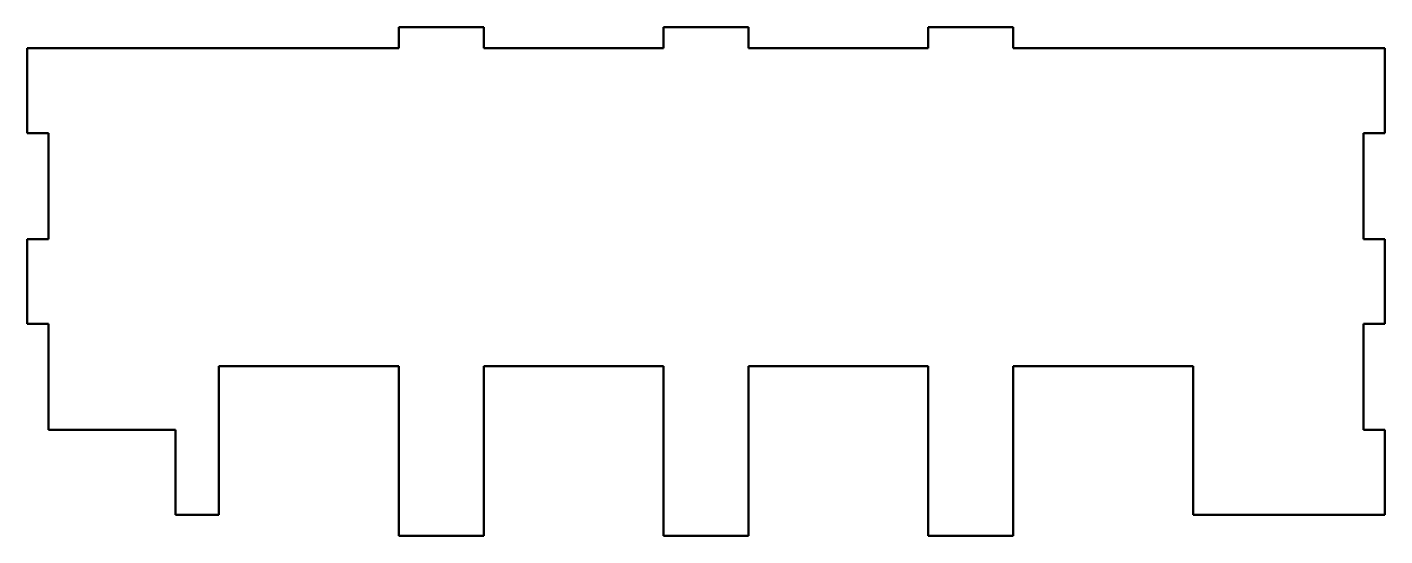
# Model space of a CAD drawing. Header units: inches. Extents: x 1.5 to 9.5, y 2.75 to 5.75.
import ezdxf

# ---------------------------------------------------------------- set-up
doc = ezdxf.new("R2010")
doc.units = ezdxf.units.IN
doc.header["$MEASUREMENT"] = 0
doc.layers.add('Visible (ANSI)', color=7, linetype='Continuous', lineweight=50)

msp = doc.modelspace()

# ---------------------------------------------------------------- linework, layer by layer
at = {"layer": 'Visible (ANSI)'}
for p, q in [((3.69, 5.75), (3.69, 5.625)), ((4.19, 5.75), (3.69, 5.75)), ((4.19, 5.625), (4.19, 5.75)), ((5.25, 5.75), (5.25, 5.625)), ((5.75, 5.75), (5.25, 5.75)), ((5.75, 5.625), (5.75, 5.75)), ((6.81, 5.75), (6.81, 5.625)), ((7.31, 5.75), (6.81, 5.75)), ((7.31, 5.625), (7.31, 5.75)), ((1.5, 5.625), (1.5, 5.125)), ((3.69, 5.625), (1.5, 5.625)), ((5.25, 5.625), (4.19, 5.625)), ((6.81, 5.625), (5.75, 5.625)), ((9.5, 5.625), (7.31, 5.625)), ((9.5, 5.125), (9.5, 5.625)), ((1.5, 5.125), (1.625, 5.125)), ((1.625, 5.125), (1.625, 4.5)), ((9.375, 5.125), (9.5, 5.125)), ((9.375, 4.5), (9.375, 5.125)), ((1.5, 4.5), (1.5, 4)), ((1.625, 4.5), (1.5, 4.5)), ((9.5, 4.5), (9.375, 4.5)), ((9.5, 4), (9.5, 4.5)), ((1.5, 4), (1.625, 4)), ((1.625, 4), (1.625, 3.375)), ((9.375, 4), (9.5, 4)), ((9.375, 3.375), (9.375, 4)), ((2.63, 3.75), (3.69, 3.75)), ((2.63, 2.875), (2.63, 3.75)), ((3.69, 3.75), (3.69, 2.75)), ((4.19, 3.75), (5.25, 3.75)), ((4.19, 2.75), (4.19, 3.75)), ((5.25, 3.75), (5.25, 2.75)), ((5.75, 3.75), (6.81, 3.75)), ((5.75, 2.75), (5.75, 3.75)), ((6.81, 3.75), (6.81, 2.75)), ((7.31, 3.75), (8.37, 3.75)), ((7.31, 2.75), (7.31, 3.75)), ((8.37, 3.75), (8.37, 2.875)), ((1.625, 3.375), (2.375, 3.375)), ((2.375, 3.375), (2.375, 2.875)), ((9.5, 3.375), (9.375, 3.375)), ((9.5, 2.875), (9.5, 3.375)), ((2.375, 2.875), (2.63, 2.875)), ((8.37, 2.875), (9.5, 2.875)), ((3.69, 2.75), (4.19, 2.75)), ((5.25, 2.75), (5.75, 2.75)), ((6.81, 2.75), (7.31, 2.75))]:
    msp.add_line(p, q, dxfattribs=at)

doc.saveas('drawing.dxf')
